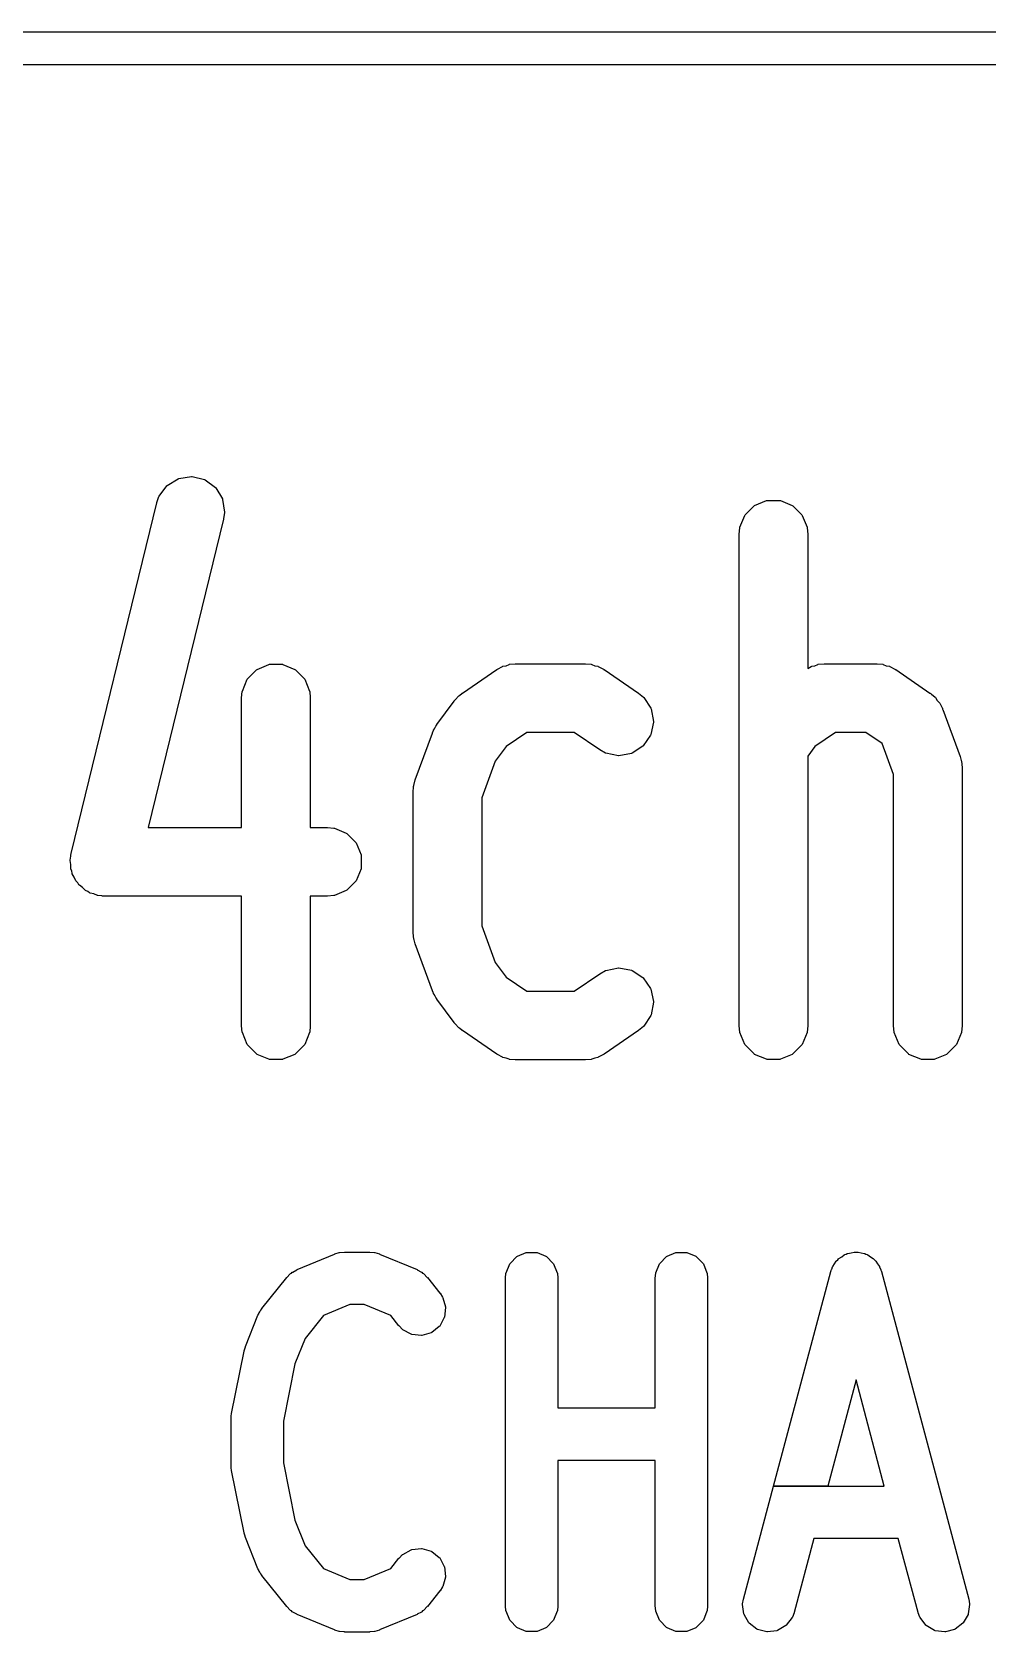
# Model space of a CAD drawing. Header units: inches. Extents: x 0 to 2.68, y 0 to 2.67.
# Drawn here: x 0.5862 to 0.7011, y 2.4789 to 2.6713 of the extents above; entities that cross this region are included whole.
import ezdxf

# ---------------------------------------------------------------- set-up
doc = ezdxf.new("R2010")
doc.units = ezdxf.units.IN
doc.header["$MEASUREMENT"] = 0
doc.layers.add('Edge.Cuts', color=254, linetype='CONTINUOUS', true_color=0xd0d2cd)

msp = doc.modelspace()

# ---------------------------------------------------------------- linework, layer by layer
at = {"layer": 'Edge.Cuts', "linetype": 'CONTINUOUS'}
for p, q in [((0, 2.67126), (2.67717, 2.67126)), ((2.6752, 2.66732), (0.00197, 2.66732)), ((0.60251, 2.61677), (0.60382, 2.61756)), ((0.60382, 2.61756), (0.60389, 2.61759)), ((0.60389, 2.61759), (0.60541, 2.61782)), ((0.60541, 2.61782), (0.60549, 2.61782)), ((0.60549, 2.61782), (0.60698, 2.61746)), ((0.60698, 2.61746), (0.60705, 2.61742)), ((0.60705, 2.61742), (0.60829, 2.61652)), ((0.60154, 2.61548), (0.60245, 2.61672)), ((0.60245, 2.61672), (0.60251, 2.61677)), ((0.60829, 2.61652), (0.60834, 2.61646)), ((0.60834, 2.61646), (0.60914, 2.61515)), ((0.59094, 2.5725), (0.60125, 2.61468)), ((0.60125, 2.61468), (0.60126, 2.6147)), ((0.60126, 2.6147), (0.60151, 2.61543)), ((0.60151, 2.61543), (0.60154, 2.61548)), ((0.60914, 2.61515), (0.60916, 2.61507)), ((0.60916, 2.61507), (0.6094, 2.61356)), ((0.67197, 2.61321), (0.67306, 2.6143)), ((0.67306, 2.6143), (0.67312, 2.61434)), ((0.67312, 2.61434), (0.67454, 2.61493)), ((0.67454, 2.61493), (0.67462, 2.61494)), ((0.67462, 2.61494), (0.67615, 2.61494)), ((0.67615, 2.61494), (0.67623, 2.61493)), ((0.67623, 2.61493), (0.67765, 2.61434)), ((0.67765, 2.61434), (0.67771, 2.6143)), ((0.67771, 2.6143), (0.6788, 2.61321)), ((0.60928, 2.61272), (0.60022, 2.57565)), ((0.60929, 2.61273), (0.60928, 2.61272)), ((0.6094, 2.6135), (0.60929, 2.61273)), ((0.6094, 2.61356), (0.6094, 2.6135)), ((0.67125, 2.6109), (0.67133, 2.61167)), ((0.67133, 2.61167), (0.67134, 2.61173)), ((0.67134, 2.61173), (0.67193, 2.61315)), ((0.67193, 2.61315), (0.67197, 2.61321)), ((0.6788, 2.61321), (0.67884, 2.61315)), ((0.67884, 2.61315), (0.67943, 2.61173)), ((0.67943, 2.61173), (0.67944, 2.61167)), ((0.67944, 2.61167), (0.67952, 2.6109)), ((0.67125, 2.61088), (0.67125, 2.6109)), ((0.67125, 2.55183), (0.67125, 2.61088)), ((0.67952, 2.6109), (0.67952, 2.61088)), ((0.67952, 2.61088), (0.67952, 2.59477)), ((0.61217, 2.59353), (0.61325, 2.59461)), ((0.61325, 2.59461), (0.61332, 2.59465)), ((0.61332, 2.59465), (0.61474, 2.59524)), ((0.61474, 2.59524), (0.61481, 2.59526)), ((0.61481, 2.59526), (0.61635, 2.59526)), ((0.61635, 2.59526), (0.61642, 2.59524)), ((0.61642, 2.59524), (0.61784, 2.59465)), ((0.61784, 2.59465), (0.61791, 2.59461)), ((0.61791, 2.59461), (0.61899, 2.59353)), ((0.638, 2.5918), (0.64212, 2.59462)), ((0.64212, 2.59462), (0.64214, 2.59463)), ((0.64214, 2.59463), (0.64216, 2.59464)), ((0.64216, 2.59464), (0.64219, 2.59465)), ((0.64216, 2.59464), (0.64216, 2.59464)), ((0.64219, 2.59465), (0.64221, 2.59466)), ((0.64221, 2.59466), (0.64282, 2.595)), ((0.64282, 2.595), (0.64287, 2.59502)), ((0.64287, 2.59502), (0.64325, 2.59509)), ((0.64325, 2.59509), (0.64361, 2.59524)), ((0.64361, 2.59524), (0.64366, 2.59526)), ((0.64366, 2.59526), (0.64435, 2.59532)), ((0.64435, 2.59532), (0.64437, 2.59533)), ((0.64437, 2.59533), (0.64441, 2.59533)), ((0.64441, 2.59533), (0.64441, 2.59533)), ((0.64441, 2.59533), (0.64443, 2.59533)), ((0.64443, 2.59533), (0.64445, 2.59533)), ((0.64445, 2.59533), (0.6527, 2.59533)), ((0.6527, 2.59533), (0.65272, 2.59533)), ((0.65272, 2.59533), (0.65274, 2.59533)), ((0.65274, 2.59533), (0.65274, 2.59533)), ((0.65274, 2.59533), (0.65278, 2.59533)), ((0.65278, 2.59533), (0.6528, 2.59532)), ((0.6528, 2.59532), (0.65349, 2.59526)), ((0.65349, 2.59526), (0.65354, 2.59524)), ((0.65354, 2.59524), (0.6539, 2.59509)), ((0.6539, 2.59509), (0.65428, 2.59502)), ((0.65428, 2.59502), (0.65433, 2.595)), ((0.65433, 2.595), (0.65494, 2.59466)), ((0.65494, 2.59466), (0.65496, 2.59465)), ((0.65496, 2.59465), (0.65499, 2.59464)), ((0.65499, 2.59464), (0.65499, 2.59464)), ((0.65499, 2.59464), (0.65501, 2.59463)), ((0.65501, 2.59463), (0.65503, 2.59462)), ((0.65503, 2.59462), (0.65915, 2.5918)), ((0.67952, 2.59477), (0.67994, 2.595)), ((0.67994, 2.595), (0.67999, 2.59502)), ((0.67999, 2.59502), (0.68037, 2.59509)), ((0.68037, 2.59509), (0.68073, 2.59524)), ((0.68073, 2.59524), (0.68078, 2.59526)), ((0.68078, 2.59526), (0.68147, 2.59532)), ((0.68147, 2.59532), (0.68149, 2.59533)), ((0.68149, 2.59533), (0.68153, 2.59533)), ((0.68153, 2.59533), (0.68153, 2.59533)), ((0.68153, 2.59533), (0.68155, 2.59533)), ((0.68155, 2.59533), (0.68157, 2.59533)), ((0.68157, 2.59533), (0.68776, 2.59533)), ((0.68776, 2.59533), (0.68778, 2.59533)), ((0.68778, 2.59533), (0.6878, 2.59533)), ((0.6878, 2.59533), (0.6878, 2.59533)), ((0.6878, 2.59533), (0.68783, 2.59533)), ((0.68783, 2.59533), (0.68786, 2.59532)), ((0.68786, 2.59532), (0.68855, 2.59526)), ((0.68855, 2.59526), (0.6886, 2.59524)), ((0.6886, 2.59524), (0.68896, 2.59509)), ((0.68896, 2.59509), (0.68934, 2.59502)), ((0.68934, 2.59502), (0.68939, 2.595)), ((0.68939, 2.595), (0.69, 2.59466)), ((0.69, 2.59466), (0.69002, 2.59465)), ((0.69002, 2.59465), (0.69005, 2.59464)), ((0.69005, 2.59464), (0.69005, 2.59464)), ((0.69005, 2.59464), (0.69007, 2.59463)), ((0.69007, 2.59463), (0.69009, 2.59462)), ((0.69009, 2.59462), (0.69421, 2.5918)), ((0.61154, 2.59204), (0.61212, 2.59346)), ((0.61212, 2.59346), (0.61217, 2.59353)), ((0.61899, 2.59353), (0.61903, 2.59346)), ((0.61903, 2.59346), (0.61962, 2.59204)), ((0.61145, 2.59122), (0.61152, 2.59199)), ((0.61145, 2.5912), (0.61145, 2.59122)), ((0.61145, 2.57565), (0.61145, 2.5912)), ((0.61152, 2.59199), (0.61154, 2.59204)), ((0.61962, 2.59204), (0.61964, 2.59199)), ((0.61964, 2.59199), (0.61971, 2.59122)), ((0.61971, 2.59122), (0.61971, 2.5912)), ((0.61971, 2.5912), (0.61971, 2.57565)), ((0.63493, 2.58802), (0.63699, 2.59083)), ((0.63699, 2.59083), (0.637, 2.59085)), ((0.637, 2.59085), (0.63731, 2.59118)), ((0.63731, 2.59118), (0.63735, 2.59125)), ((0.63735, 2.59125), (0.63739, 2.5913)), ((0.63739, 2.5913), (0.63746, 2.59135)), ((0.63746, 2.59135), (0.63752, 2.59142)), ((0.63752, 2.59142), (0.63756, 2.59146)), ((0.63756, 2.59146), (0.63764, 2.5915)), ((0.63764, 2.5915), (0.63798, 2.59179)), ((0.63798, 2.59179), (0.638, 2.5918)), ((0.65915, 2.5918), (0.65917, 2.59179)), ((0.65917, 2.59179), (0.65976, 2.5913)), ((0.65976, 2.5913), (0.6598, 2.59125)), ((0.6598, 2.59125), (0.66064, 2.58997)), ((0.69421, 2.5918), (0.69423, 2.59179)), ((0.69423, 2.59179), (0.69427, 2.59175)), ((0.69427, 2.59175), (0.69429, 2.59175)), ((0.69429, 2.59175), (0.69435, 2.5917)), ((0.69435, 2.5917), (0.69439, 2.59165)), ((0.69439, 2.59165), (0.69482, 2.5913)), ((0.69482, 2.5913), (0.69486, 2.59125)), ((0.69486, 2.59125), (0.69509, 2.59089)), ((0.69509, 2.59089), (0.69539, 2.59057)), ((0.69539, 2.59057), (0.69542, 2.59052)), ((0.69542, 2.59052), (0.69566, 2.59002)), ((0.66064, 2.58997), (0.66067, 2.5899)), ((0.66067, 2.5899), (0.66095, 2.58839)), ((0.69566, 2.59002), (0.6957, 2.58997)), ((0.6957, 2.58997), (0.69573, 2.5899)), ((0.69573, 2.5899), (0.69573, 2.58988)), ((0.69573, 2.58988), (0.69576, 2.58983)), ((0.69576, 2.58983), (0.69576, 2.58981)), ((0.69576, 2.58981), (0.69783, 2.58419)), ((0.63232, 2.58137), (0.63438, 2.587)), ((0.63438, 2.587), (0.63439, 2.58702)), ((0.63439, 2.58702), (0.63449, 2.58722)), ((0.63449, 2.58722), (0.6345, 2.58729)), ((0.6345, 2.58729), (0.63453, 2.58734)), ((0.63453, 2.58734), (0.63463, 2.58752)), ((0.63463, 2.58752), (0.63473, 2.58771)), ((0.63473, 2.58771), (0.63476, 2.58776)), ((0.63476, 2.58776), (0.6348, 2.58781)), ((0.6348, 2.58781), (0.63492, 2.588)), ((0.63492, 2.588), (0.63493, 2.58802)), ((0.64573, 2.58707), (0.64324, 2.58537)), ((0.65142, 2.58707), (0.64573, 2.58707)), ((0.6545, 2.58497), (0.65142, 2.58707)), ((0.66061, 2.58674), (0.65974, 2.58547)), ((0.66064, 2.58681), (0.66061, 2.58674)), ((0.66095, 2.58831), (0.66064, 2.58681)), ((0.66095, 2.58839), (0.66095, 2.58831)), ((0.68285, 2.58707), (0.68036, 2.58537)), ((0.68648, 2.58707), (0.68285, 2.58707)), ((0.68846, 2.58572), (0.68648, 2.58707)), ((0.64324, 2.58537), (0.64194, 2.5836)), ((0.65451, 2.58496), (0.6545, 2.58497)), ((0.65519, 2.58459), (0.65451, 2.58496)), ((0.65969, 2.58541), (0.6584, 2.58457)), ((0.65974, 2.58547), (0.65969, 2.58541)), ((0.68036, 2.58537), (0.67952, 2.58422)), ((0.68981, 2.58203), (0.68846, 2.58572)), ((0.64194, 2.5836), (0.64034, 2.57922)), ((0.65524, 2.58457), (0.65519, 2.58459)), ((0.65675, 2.58426), (0.65524, 2.58457)), ((0.65682, 2.58426), (0.65675, 2.58426)), ((0.65833, 2.58454), (0.65682, 2.58426)), ((0.6584, 2.58457), (0.65833, 2.58454)), ((0.67952, 2.58422), (0.67952, 2.55183)), ((0.69783, 2.58419), (0.69783, 2.58417)), ((0.69783, 2.58417), (0.69796, 2.58368)), ((0.69796, 2.58368), (0.69799, 2.58361)), ((0.69799, 2.58361), (0.698, 2.58355)), ((0.698, 2.58355), (0.69801, 2.58348)), ((0.69801, 2.58348), (0.69802, 2.58342)), ((0.69802, 2.58342), (0.69803, 2.58336)), ((0.69803, 2.58336), (0.69803, 2.58329)), ((0.69803, 2.58329), (0.69808, 2.58278)), ((0.63219, 2.58087), (0.63231, 2.58136)), ((0.63231, 2.58136), (0.63232, 2.58137)), ((0.68981, 2.55183), (0.68981, 2.58203)), ((0.69808, 2.58278), (0.69808, 2.58276)), ((0.69808, 2.58276), (0.69808, 2.55183)), ((0.63207, 2.57997), (0.63212, 2.58047)), ((0.63207, 2.57995), (0.63207, 2.57997)), ((0.63207, 2.56308), (0.63207, 2.57995)), ((0.63212, 2.58061), (0.63214, 2.58067)), ((0.63212, 2.58055), (0.63212, 2.58061)), ((0.63212, 2.58047), (0.63212, 2.58055)), ((0.63214, 2.58074), (0.63216, 2.58079)), ((0.63214, 2.58067), (0.63214, 2.58074)), ((0.63216, 2.58079), (0.63219, 2.58087)), ((0.64034, 2.57922), (0.64034, 2.56381)), ((0.60022, 2.57565), (0.61145, 2.57565)), ((0.61971, 2.57565), (0.62177, 2.57565)), ((0.62177, 2.57565), (0.62179, 2.57565)), ((0.62179, 2.57565), (0.62255, 2.57557)), ((0.62255, 2.57557), (0.62261, 2.57556)), ((0.62261, 2.57556), (0.62403, 2.57497)), ((0.62403, 2.57497), (0.62409, 2.57493)), ((0.62409, 2.57493), (0.62518, 2.57384)), ((0.62518, 2.57384), (0.62522, 2.57378)), ((0.62522, 2.57378), (0.62581, 2.57236)), ((0.59083, 2.57171), (0.5909, 2.5722)), ((0.59083, 2.57166), (0.59083, 2.57171)), ((0.5909, 2.5712), (0.59083, 2.57166)), ((0.5909, 2.57228), (0.59091, 2.57236)), ((0.5909, 2.5722), (0.5909, 2.57228)), ((0.59091, 2.57236), (0.59092, 2.57238)), ((0.59092, 2.57238), (0.59094, 2.57248)), ((0.59094, 2.57248), (0.59094, 2.5725)), ((0.62581, 2.57236), (0.62582, 2.57228)), ((0.62582, 2.57228), (0.62582, 2.57075)), ((0.5909, 2.57075), (0.5909, 2.5712)), ((0.59091, 2.57067), (0.5909, 2.57075)), ((0.59102, 2.57041), (0.59091, 2.57067)), ((0.59106, 2.57014), (0.59102, 2.57041)), ((0.59109, 2.57007), (0.59106, 2.57014)), ((0.59133, 2.56967), (0.59109, 2.57007)), ((0.5915, 2.56925), (0.59133, 2.56967)), ((0.62581, 2.57067), (0.62522, 2.56925)), ((0.62582, 2.57075), (0.62581, 2.57067)), ((0.59154, 2.56919), (0.5915, 2.56925)), ((0.59174, 2.56899), (0.59154, 2.56919)), ((0.59189, 2.56875), (0.59174, 2.56899)), ((0.59194, 2.5687), (0.59189, 2.56875)), ((0.59231, 2.56843), (0.59194, 2.5687)), ((0.59263, 2.5681), (0.59231, 2.56843)), ((0.59269, 2.56806), (0.59263, 2.5681)), ((0.59295, 2.56795), (0.59269, 2.56806)), ((0.59318, 2.56779), (0.59295, 2.56795)), ((0.59325, 2.56775), (0.59318, 2.56779)), ((0.59369, 2.56765), (0.59325, 2.56775)), ((0.59411, 2.56747), (0.59369, 2.56765)), ((0.59417, 2.56746), (0.59411, 2.56747)), ((0.59466, 2.56741), (0.59417, 2.56746)), ((0.62255, 2.56746), (0.62179, 2.56738)), ((0.62261, 2.56747), (0.62255, 2.56746)), ((0.62403, 2.56806), (0.62261, 2.56747)), ((0.62409, 2.5681), (0.62403, 2.56806)), ((0.62518, 2.56919), (0.62409, 2.5681)), ((0.62522, 2.56925), (0.62518, 2.56919)), ((0.59474, 2.56739), (0.59466, 2.56741)), ((0.59482, 2.56739), (0.59474, 2.56739)), ((0.59484, 2.56739), (0.59482, 2.56739)), ((0.59494, 2.56738), (0.59484, 2.56739)), ((0.59496, 2.56738), (0.59494, 2.56738)), ((0.61145, 2.56738), (0.59496, 2.56738)), ((0.61145, 2.55183), (0.61145, 2.56738)), ((0.62177, 2.56738), (0.61971, 2.56738)), ((0.61971, 2.56738), (0.61971, 2.55183)), ((0.62179, 2.56738), (0.62177, 2.56738)), ((0.64034, 2.56381), (0.64194, 2.55943)), ((0.63207, 2.56306), (0.63207, 2.56308)), ((0.63212, 2.56255), (0.63207, 2.56306)), ((0.63212, 2.56248), (0.63212, 2.56255)), ((0.63212, 2.56242), (0.63212, 2.56248)), ((0.63214, 2.56236), (0.63212, 2.56242)), ((0.63214, 2.56229), (0.63214, 2.56236)), ((0.63216, 2.56223), (0.63214, 2.56229)), ((0.63219, 2.56216), (0.63216, 2.56223)), ((0.63231, 2.56167), (0.63219, 2.56216)), ((0.63232, 2.56166), (0.63231, 2.56167)), ((0.63438, 2.55603), (0.63232, 2.56166)), ((0.64194, 2.55943), (0.64324, 2.55766)), ((0.65142, 2.55596), (0.6545, 2.55806)), ((0.6545, 2.55806), (0.65451, 2.55807)), ((0.65451, 2.55807), (0.65519, 2.55844)), ((0.65519, 2.55844), (0.65524, 2.55846)), ((0.65524, 2.55846), (0.65675, 2.55877)), ((0.65675, 2.55877), (0.65682, 2.55877)), ((0.65682, 2.55877), (0.65833, 2.55849)), ((0.65833, 2.55849), (0.6584, 2.55846)), ((0.6584, 2.55846), (0.65969, 2.55762)), ((0.63439, 2.55601), (0.63438, 2.55603)), ((0.63449, 2.55581), (0.63439, 2.55601)), ((0.64324, 2.55766), (0.64573, 2.55596)), ((0.64573, 2.55596), (0.65142, 2.55596)), ((0.65969, 2.55762), (0.65974, 2.55756)), ((0.65974, 2.55756), (0.66061, 2.55629)), ((0.66061, 2.55629), (0.66064, 2.55622)), ((0.66064, 2.55622), (0.66095, 2.55472)), ((0.6345, 2.55574), (0.63449, 2.55581)), ((0.63453, 2.55569), (0.6345, 2.55574)), ((0.63463, 2.55551), (0.63453, 2.55569)), ((0.63473, 2.55532), (0.63463, 2.55551)), ((0.63476, 2.55527), (0.63473, 2.55532)), ((0.6348, 2.55522), (0.63476, 2.55527)), ((0.63492, 2.55503), (0.6348, 2.55522)), ((0.63493, 2.55501), (0.63492, 2.55503)), ((0.63699, 2.5522), (0.63493, 2.55501)), ((0.66095, 2.55464), (0.66067, 2.55313)), ((0.66095, 2.55472), (0.66095, 2.55464)), ((0.637, 2.55218), (0.63699, 2.5522)), ((0.63731, 2.55185), (0.637, 2.55218)), ((0.66064, 2.55306), (0.6598, 2.55178)), ((0.66067, 2.55313), (0.66064, 2.55306)), ((0.61145, 2.55181), (0.61145, 2.55183)), ((0.61152, 2.55104), (0.61145, 2.55181)), ((0.61154, 2.55099), (0.61152, 2.55104)), ((0.61212, 2.54957), (0.61154, 2.55099)), ((0.61962, 2.55099), (0.61903, 2.54957)), ((0.61964, 2.55104), (0.61962, 2.55099)), ((0.61971, 2.55181), (0.61964, 2.55104)), ((0.61971, 2.55183), (0.61971, 2.55181)), ((0.63735, 2.55178), (0.63731, 2.55185)), ((0.63739, 2.55173), (0.63735, 2.55178)), ((0.63746, 2.55167), (0.63739, 2.55173)), ((0.63752, 2.55161), (0.63746, 2.55167)), ((0.63756, 2.55157), (0.63752, 2.55161)), ((0.63764, 2.55153), (0.63756, 2.55157)), ((0.63798, 2.55124), (0.63764, 2.55153)), ((0.638, 2.55123), (0.63798, 2.55124)), ((0.64212, 2.54841), (0.638, 2.55123)), ((0.65915, 2.55123), (0.65503, 2.54841)), ((0.65917, 2.55124), (0.65915, 2.55123)), ((0.65976, 2.55173), (0.65917, 2.55124)), ((0.6598, 2.55178), (0.65976, 2.55173)), ((0.67125, 2.55181), (0.67125, 2.55183)), ((0.67133, 2.55104), (0.67125, 2.55181)), ((0.67134, 2.55099), (0.67133, 2.55104)), ((0.67193, 2.54957), (0.67134, 2.55099)), ((0.67943, 2.55099), (0.67884, 2.54957)), ((0.67944, 2.55104), (0.67943, 2.55099)), ((0.67952, 2.55181), (0.67944, 2.55104)), ((0.67952, 2.55183), (0.67952, 2.55181)), ((0.68981, 2.55181), (0.68981, 2.55183)), ((0.68989, 2.55104), (0.68981, 2.55181)), ((0.6899, 2.55099), (0.68989, 2.55104)), ((0.69049, 2.54957), (0.6899, 2.55099)), ((0.69799, 2.55099), (0.6974, 2.54957)), ((0.698, 2.55104), (0.69799, 2.55099)), ((0.69808, 2.55181), (0.698, 2.55104)), ((0.69808, 2.55183), (0.69808, 2.55181)), ((0.61217, 2.5495), (0.61212, 2.54957)), ((0.61325, 2.54842), (0.61217, 2.5495)), ((0.61332, 2.54837), (0.61325, 2.54842)), ((0.61474, 2.54779), (0.61332, 2.54837)), ((0.61784, 2.54837), (0.61642, 2.54779)), ((0.61791, 2.54842), (0.61784, 2.54837)), ((0.61899, 2.5495), (0.61791, 2.54842)), ((0.61903, 2.54957), (0.61899, 2.5495)), ((0.64214, 2.5484), (0.64212, 2.54841)), ((0.64216, 2.54839), (0.64214, 2.5484)), ((0.64219, 2.54837), (0.64216, 2.54839)), ((0.64216, 2.54839), (0.64216, 2.54839)), ((0.64221, 2.54837), (0.64219, 2.54837)), ((0.64282, 2.54803), (0.64221, 2.54837)), ((0.65494, 2.54837), (0.65433, 2.54803)), ((0.65496, 2.54837), (0.65494, 2.54837)), ((0.65499, 2.54839), (0.65496, 2.54837)), ((0.65501, 2.5484), (0.65499, 2.54839)), ((0.65499, 2.54839), (0.65499, 2.54839)), ((0.65503, 2.54841), (0.65501, 2.5484)), ((0.67197, 2.5495), (0.67193, 2.54957)), ((0.67306, 2.54842), (0.67197, 2.5495)), ((0.67312, 2.54837), (0.67306, 2.54842)), ((0.67454, 2.54779), (0.67312, 2.54837)), ((0.67765, 2.54837), (0.67623, 2.54779)), ((0.67771, 2.54842), (0.67765, 2.54837)), ((0.6788, 2.5495), (0.67771, 2.54842)), ((0.67884, 2.54957), (0.6788, 2.5495)), ((0.69053, 2.5495), (0.69049, 2.54957)), ((0.69162, 2.54842), (0.69053, 2.5495)), ((0.69168, 2.54837), (0.69162, 2.54842)), ((0.6931, 2.54779), (0.69168, 2.54837)), ((0.69621, 2.54837), (0.69479, 2.54779)), ((0.69627, 2.54842), (0.69621, 2.54837)), ((0.69736, 2.5495), (0.69627, 2.54842)), ((0.6974, 2.54957), (0.69736, 2.5495)), ((0.61481, 2.54777), (0.61474, 2.54779)), ((0.61635, 2.54777), (0.61481, 2.54777)), ((0.61642, 2.54779), (0.61635, 2.54777)), ((0.64287, 2.54801), (0.64282, 2.54803)), ((0.64325, 2.54793), (0.64287, 2.54801)), ((0.64361, 2.54779), (0.64325, 2.54793)), ((0.64366, 2.54777), (0.64361, 2.54779)), ((0.64435, 2.5477), (0.64366, 2.54777)), ((0.64437, 2.5477), (0.64435, 2.5477)), ((0.64441, 2.5477), (0.64437, 2.5477)), ((0.64443, 2.5477), (0.64441, 2.5477)), ((0.64441, 2.5477), (0.64441, 2.5477)), ((0.64445, 2.5477), (0.64443, 2.5477)), ((0.6527, 2.5477), (0.64445, 2.5477)), ((0.65272, 2.5477), (0.6527, 2.5477)), ((0.65274, 2.5477), (0.65272, 2.5477)), ((0.65278, 2.5477), (0.65274, 2.5477)), ((0.65274, 2.5477), (0.65274, 2.5477)), ((0.6528, 2.5477), (0.65278, 2.5477)), ((0.65349, 2.54777), (0.6528, 2.5477)), ((0.65354, 2.54779), (0.65349, 2.54777)), ((0.6539, 2.54793), (0.65354, 2.54779)), ((0.65428, 2.54801), (0.6539, 2.54793)), ((0.65433, 2.54803), (0.65428, 2.54801)), ((0.67462, 2.54777), (0.67454, 2.54779)), ((0.67615, 2.54777), (0.67462, 2.54777)), ((0.67623, 2.54779), (0.67615, 2.54777)), ((0.69318, 2.54777), (0.6931, 2.54779)), ((0.69471, 2.54777), (0.69318, 2.54777)), ((0.69479, 2.54779), (0.69471, 2.54777)), ((0.61812, 2.5225), (0.62262, 2.52437)), ((0.62262, 2.52437), (0.62264, 2.52438)), ((0.62264, 2.52438), (0.62319, 2.52455)), ((0.62319, 2.52455), (0.62321, 2.52455)), ((0.62321, 2.52455), (0.62323, 2.52456)), ((0.62323, 2.52456), (0.62381, 2.52461)), ((0.62381, 2.52461), (0.62383, 2.52461)), ((0.62383, 2.52461), (0.62683, 2.52461)), ((0.62683, 2.52461), (0.62685, 2.52461)), ((0.62685, 2.52461), (0.62742, 2.52456)), ((0.62742, 2.52456), (0.62744, 2.52455)), ((0.62744, 2.52455), (0.62747, 2.52455)), ((0.62747, 2.52455), (0.62802, 2.52438)), ((0.62802, 2.52438), (0.62804, 2.52437)), ((0.62804, 2.52437), (0.63254, 2.5225)), ((0.64369, 2.52318), (0.64373, 2.52324)), ((0.64373, 2.52324), (0.64455, 2.52406)), ((0.64455, 2.52406), (0.64461, 2.5241)), ((0.64461, 2.5241), (0.64567, 2.52454)), ((0.64567, 2.52454), (0.64575, 2.52456)), ((0.64575, 2.52456), (0.6469, 2.52456)), ((0.6469, 2.52456), (0.64698, 2.52454)), ((0.64698, 2.52454), (0.64804, 2.5241)), ((0.64804, 2.5241), (0.64811, 2.52406)), ((0.64811, 2.52406), (0.64892, 2.52324)), ((0.64892, 2.52324), (0.64896, 2.52318)), ((0.66169, 2.52318), (0.66173, 2.52324)), ((0.66173, 2.52324), (0.66254, 2.52406)), ((0.66254, 2.52406), (0.66261, 2.5241)), ((0.66261, 2.5241), (0.66367, 2.52454)), ((0.66367, 2.52454), (0.66375, 2.52456)), ((0.66375, 2.52456), (0.6649, 2.52456)), ((0.6649, 2.52456), (0.66497, 2.52454)), ((0.66497, 2.52454), (0.66604, 2.5241)), ((0.66604, 2.5241), (0.6661, 2.52406)), ((0.6661, 2.52406), (0.66692, 2.52324)), ((0.66692, 2.52324), (0.66696, 2.52318)), ((0.68251, 2.52289), (0.68274, 2.52319)), ((0.68274, 2.52319), (0.68293, 2.52351)), ((0.68293, 2.52351), (0.68298, 2.52357)), ((0.68298, 2.52357), (0.68311, 2.52367)), ((0.68311, 2.52367), (0.68321, 2.5238)), ((0.68321, 2.5238), (0.68327, 2.52385)), ((0.68327, 2.52385), (0.6836, 2.52404)), ((0.6836, 2.52404), (0.6839, 2.52427)), ((0.6839, 2.52427), (0.68397, 2.5243)), ((0.68397, 2.5243), (0.68413, 2.52435)), ((0.68413, 2.52435), (0.68427, 2.52443)), ((0.68427, 2.52443), (0.68434, 2.52445)), ((0.68434, 2.52445), (0.68472, 2.5245)), ((0.68472, 2.5245), (0.68508, 2.5246)), ((0.68508, 2.5246), (0.68516, 2.52461)), ((0.68516, 2.52461), (0.68532, 2.52458)), ((0.68532, 2.52458), (0.68548, 2.52461)), ((0.68548, 2.52461), (0.68556, 2.5246)), ((0.68556, 2.5246), (0.68593, 2.5245)), ((0.68593, 2.5245), (0.6863, 2.52445)), ((0.6863, 2.52445), (0.68637, 2.52443)), ((0.68637, 2.52443), (0.68651, 2.52435)), ((0.68651, 2.52435), (0.68667, 2.5243)), ((0.68667, 2.5243), (0.68674, 2.52427)), ((0.68674, 2.52427), (0.68704, 2.52404)), ((0.68704, 2.52404), (0.68737, 2.52385)), ((0.68737, 2.52385), (0.68743, 2.5238)), ((0.68743, 2.5238), (0.68753, 2.52367)), ((0.68753, 2.52367), (0.68766, 2.52357)), ((0.68766, 2.52357), (0.68771, 2.52351)), ((0.68771, 2.52351), (0.6879, 2.52319)), ((0.6879, 2.52319), (0.68813, 2.52289)), ((0.61387, 2.51781), (0.61687, 2.52156)), ((0.61687, 2.52156), (0.61688, 2.52157)), ((0.61688, 2.52157), (0.61729, 2.52199)), ((0.61729, 2.52199), (0.61733, 2.52202)), ((0.61733, 2.52202), (0.61745, 2.52208)), ((0.61745, 2.52208), (0.61754, 2.52218)), ((0.61754, 2.52218), (0.61759, 2.52221)), ((0.61759, 2.52221), (0.6181, 2.52249)), ((0.6181, 2.52249), (0.61812, 2.5225)), ((0.63254, 2.5225), (0.63256, 2.52249)), ((0.63256, 2.52249), (0.63307, 2.52221)), ((0.63307, 2.52221), (0.63311, 2.52218)), ((0.63311, 2.52218), (0.63321, 2.52208)), ((0.63321, 2.52208), (0.63332, 2.52202)), ((0.63332, 2.52202), (0.63337, 2.52199)), ((0.63337, 2.52199), (0.63377, 2.52157)), ((0.63377, 2.52157), (0.63379, 2.52156)), ((0.63379, 2.52156), (0.63529, 2.51968)), ((0.64318, 2.52148), (0.64323, 2.52206)), ((0.64318, 2.52146), (0.64318, 2.52148)), ((0.64318, 2.48209), (0.64318, 2.52146)), ((0.64323, 2.52206), (0.64325, 2.52212)), ((0.64325, 2.52212), (0.64369, 2.52318)), ((0.64896, 2.52318), (0.6494, 2.52212)), ((0.6494, 2.52212), (0.64942, 2.52206)), ((0.64942, 2.52206), (0.64947, 2.52148)), ((0.64947, 2.52148), (0.64948, 2.52146)), ((0.64948, 2.52146), (0.64948, 2.50587)), ((0.66117, 2.52148), (0.66123, 2.52206)), ((0.66117, 2.52146), (0.66117, 2.52148)), ((0.66117, 2.50587), (0.66117, 2.52146)), ((0.66123, 2.52206), (0.66125, 2.52212)), ((0.66125, 2.52212), (0.66169, 2.52318)), ((0.66696, 2.52318), (0.6674, 2.52212)), ((0.6674, 2.52212), (0.66742, 2.52206)), ((0.66742, 2.52206), (0.66747, 2.52148)), ((0.66747, 2.52148), (0.66747, 2.52146)), ((0.66747, 2.52146), (0.66747, 2.48209)), ((0.6754, 2.49649), (0.68228, 2.52228)), ((0.68228, 2.52229), (0.68233, 2.52241)), ((0.68228, 2.52228), (0.68228, 2.52229)), ((0.68233, 2.52244), (0.68236, 2.52251)), ((0.68233, 2.52241), (0.68233, 2.52244)), ((0.68236, 2.52251), (0.68239, 2.52257)), ((0.68239, 2.52257), (0.68249, 2.52284)), ((0.68249, 2.52284), (0.68251, 2.52289)), ((0.68813, 2.52289), (0.68815, 2.52284)), ((0.68815, 2.52284), (0.68826, 2.52257)), ((0.68826, 2.52257), (0.68829, 2.52251)), ((0.68829, 2.52251), (0.68831, 2.52244)), ((0.68831, 2.52244), (0.68832, 2.52241)), ((0.68832, 2.52241), (0.68836, 2.52229)), ((0.68836, 2.52229), (0.68836, 2.52228)), ((0.68836, 2.52228), (0.69886, 2.48291)), ((0.63529, 2.51968), (0.6353, 2.51967)), ((0.6353, 2.51967), (0.63561, 2.51918)), ((0.61354, 2.51731), (0.61362, 2.51742)), ((0.61362, 2.51742), (0.61368, 2.51754)), ((0.61368, 2.51754), (0.61371, 2.51759)), ((0.61371, 2.51759), (0.61375, 2.51763)), ((0.61375, 2.51763), (0.61386, 2.51779)), ((0.61386, 2.51779), (0.61387, 2.51781)), ((0.62446, 2.51831), (0.62128, 2.51699)), ((0.6262, 2.51831), (0.62446, 2.51831)), ((0.62937, 2.51699), (0.6262, 2.51831)), ((0.63561, 2.51918), (0.63564, 2.51913)), ((0.63564, 2.51913), (0.63596, 2.51802)), ((0.63596, 2.51795), (0.63584, 2.5168)), ((0.63596, 2.51802), (0.63596, 2.51795)), ((0.61191, 2.51326), (0.6134, 2.51701)), ((0.6134, 2.51701), (0.61341, 2.51703)), ((0.61341, 2.51703), (0.6135, 2.5172)), ((0.6135, 2.5172), (0.61352, 2.51725)), ((0.61352, 2.51725), (0.61354, 2.51731)), ((0.62128, 2.51699), (0.61908, 2.51424)), ((0.63037, 2.51575), (0.62937, 2.51699)), ((0.63038, 2.51573), (0.63037, 2.51575)), ((0.63078, 2.51532), (0.63038, 2.51573)), ((0.63521, 2.51566), (0.63431, 2.51494)), ((0.63526, 2.51572), (0.63521, 2.51566)), ((0.63581, 2.51673), (0.63526, 2.51572)), ((0.63584, 2.5168), (0.63581, 2.51673)), ((0.61908, 2.51424), (0.61786, 2.51119)), ((0.63083, 2.51528), (0.63078, 2.51532)), ((0.63184, 2.51473), (0.63083, 2.51528)), ((0.63191, 2.5147), (0.63184, 2.51473)), ((0.63306, 2.51458), (0.63191, 2.5147)), ((0.63313, 2.51458), (0.63306, 2.51458)), ((0.63424, 2.5149), (0.63313, 2.51458)), ((0.63431, 2.51494), (0.63424, 2.5149)), ((0.61024, 2.50521), (0.61174, 2.51271)), ((0.61174, 2.51271), (0.61175, 2.51273)), ((0.61175, 2.51273), (0.61182, 2.51298)), ((0.61182, 2.51298), (0.6119, 2.51324)), ((0.6119, 2.51324), (0.61191, 2.51326)), ((0.61786, 2.51119), (0.61648, 2.50428)), ((0.68532, 2.50924), (0.68192, 2.49649)), ((0.68872, 2.49649), (0.68532, 2.50924)), ((0.61018, 2.50461), (0.61021, 2.50489)), ((0.61018, 2.50459), (0.61018, 2.50461)), ((0.61018, 2.50461), (0.61018, 2.50461)), ((0.61018, 2.50461), (0.61018, 2.50461)), ((0.61018, 2.49897), (0.61018, 2.50459)), ((0.61021, 2.50489), (0.61024, 2.50519)), ((0.61024, 2.50519), (0.61024, 2.50521)), ((0.61024, 2.50519), (0.61024, 2.50519)), ((0.61024, 2.50519), (0.61024, 2.50519)), ((0.61024, 2.50519), (0.61024, 2.50519)), ((0.61648, 2.50428), (0.61648, 2.49928)), ((0.64948, 2.50587), (0.66117, 2.50587)), ((0.61018, 2.49895), (0.61018, 2.49897)), ((0.61018, 2.49894), (0.61018, 2.49895)), ((0.61018, 2.49895), (0.61018, 2.49895)), ((0.61021, 2.49867), (0.61018, 2.49894)), ((0.61024, 2.49837), (0.61021, 2.49867)), ((0.61021, 2.49867), (0.61021, 2.49867)), ((0.61024, 2.49836), (0.61024, 2.49837)), ((0.61024, 2.49837), (0.61024, 2.49837)), ((0.61024, 2.49837), (0.61024, 2.49837)), ((0.61024, 2.49835), (0.61024, 2.49836)), ((0.61174, 2.49085), (0.61024, 2.49835)), ((0.61648, 2.49928), (0.61786, 2.49237)), ((0.66117, 2.49957), (0.64948, 2.49957)), ((0.64948, 2.49957), (0.64948, 2.48209)), ((0.66117, 2.48209), (0.66117, 2.49957)), ((0.67178, 2.48291), (0.6754, 2.49649)), ((0.6754, 2.49649), (0.68192, 2.49649)), ((0.68192, 2.49649), (0.6754, 2.49649)), ((0.68192, 2.49649), (0.68872, 2.49649)), ((0.61175, 2.49083), (0.61174, 2.49085)), ((0.61182, 2.49057), (0.61175, 2.49083)), ((0.6119, 2.49032), (0.61182, 2.49057)), ((0.61786, 2.49237), (0.61908, 2.48932)), ((0.61191, 2.4903), (0.6119, 2.49032)), ((0.6134, 2.48655), (0.61191, 2.4903)), ((0.61908, 2.48932), (0.62128, 2.48657)), ((0.63083, 2.48827), (0.63184, 2.48883)), ((0.63184, 2.48883), (0.63191, 2.48885)), ((0.63191, 2.48885), (0.63306, 2.48898)), ((0.63306, 2.48898), (0.63313, 2.48897)), ((0.63313, 2.48897), (0.63424, 2.48865)), ((0.63424, 2.48865), (0.63431, 2.48862)), ((0.63431, 2.48862), (0.63521, 2.4879)), ((0.68024, 2.49019), (0.67787, 2.48128)), ((0.6904, 2.49019), (0.68024, 2.49019)), ((0.69278, 2.48128), (0.6904, 2.49019)), ((0.62937, 2.48657), (0.63037, 2.48781)), ((0.63037, 2.48781), (0.63038, 2.48783)), ((0.63038, 2.48783), (0.63078, 2.48824)), ((0.63078, 2.48824), (0.63083, 2.48827)), ((0.63521, 2.4879), (0.63526, 2.48784)), ((0.63526, 2.48784), (0.63581, 2.48683)), ((0.63581, 2.48683), (0.63584, 2.48676)), ((0.63584, 2.48676), (0.63596, 2.48561)), ((0.61341, 2.48653), (0.6134, 2.48655)), ((0.6135, 2.48636), (0.61341, 2.48653)), ((0.61352, 2.4863), (0.6135, 2.48636)), ((0.61354, 2.48625), (0.61352, 2.4863)), ((0.61362, 2.48614), (0.61354, 2.48625)), ((0.61368, 2.48602), (0.61362, 2.48614)), ((0.61371, 2.48597), (0.61368, 2.48602)), ((0.61375, 2.48593), (0.61371, 2.48597)), ((0.61386, 2.48577), (0.61375, 2.48593)), ((0.61387, 2.48575), (0.61386, 2.48577)), ((0.61687, 2.482), (0.61387, 2.48575)), ((0.62128, 2.48657), (0.62446, 2.48524)), ((0.62446, 2.48524), (0.6262, 2.48524)), ((0.6262, 2.48524), (0.62937, 2.48657)), ((0.63596, 2.48554), (0.63564, 2.48443)), ((0.63596, 2.48561), (0.63596, 2.48554)), ((0.63529, 2.48388), (0.63379, 2.482)), ((0.6353, 2.48389), (0.63529, 2.48388)), ((0.63561, 2.48438), (0.6353, 2.48389)), ((0.63564, 2.48443), (0.63561, 2.48438)), ((0.67168, 2.48232), (0.67177, 2.48289)), ((0.67177, 2.48289), (0.67178, 2.48291)), ((0.69886, 2.48291), (0.69887, 2.48289)), ((0.69887, 2.48289), (0.69896, 2.48232)), ((0.61688, 2.48199), (0.61687, 2.482)), ((0.61729, 2.48157), (0.61688, 2.48199)), ((0.61733, 2.48154), (0.61729, 2.48157)), ((0.61745, 2.48147), (0.61733, 2.48154)), ((0.61754, 2.48138), (0.61745, 2.48147)), ((0.61759, 2.48134), (0.61754, 2.48138)), ((0.6181, 2.48107), (0.61759, 2.48134)), ((0.61812, 2.48106), (0.6181, 2.48107)), ((0.62262, 2.47919), (0.61812, 2.48106)), ((0.63254, 2.48106), (0.62804, 2.47919)), ((0.63256, 2.48107), (0.63254, 2.48106)), ((0.63307, 2.48134), (0.63256, 2.48107)), ((0.63311, 2.48138), (0.63307, 2.48134)), ((0.63321, 2.48147), (0.63311, 2.48138)), ((0.63332, 2.48154), (0.63321, 2.48147)), ((0.63337, 2.48157), (0.63332, 2.48154)), ((0.63377, 2.48199), (0.63337, 2.48157)), ((0.63379, 2.482), (0.63377, 2.48199)), ((0.64318, 2.48207), (0.64318, 2.48209)), ((0.64323, 2.4815), (0.64318, 2.48207)), ((0.64325, 2.48144), (0.64323, 2.4815)), ((0.64369, 2.48038), (0.64325, 2.48144)), ((0.6494, 2.48144), (0.64896, 2.48038)), ((0.64942, 2.4815), (0.6494, 2.48144)), ((0.64947, 2.48207), (0.64942, 2.4815)), ((0.64948, 2.48209), (0.64947, 2.48207)), ((0.66117, 2.48207), (0.66117, 2.48209)), ((0.66123, 2.4815), (0.66117, 2.48207)), ((0.66125, 2.48144), (0.66123, 2.4815)), ((0.66169, 2.48038), (0.66125, 2.48144)), ((0.6674, 2.48144), (0.66696, 2.48038)), ((0.66742, 2.4815), (0.6674, 2.48144)), ((0.66747, 2.48207), (0.66742, 2.4815)), ((0.66747, 2.48209), (0.66747, 2.48207)), ((0.67168, 2.48226), (0.67168, 2.48232)), ((0.67183, 2.48112), (0.67168, 2.48226)), ((0.67186, 2.48104), (0.67183, 2.48112)), ((0.67243, 2.48005), (0.67186, 2.48104)), ((0.67786, 2.48126), (0.67766, 2.48072)), ((0.67787, 2.48128), (0.67786, 2.48126)), ((0.69278, 2.48126), (0.69278, 2.48128)), ((0.69299, 2.48072), (0.69278, 2.48126)), ((0.69878, 2.48104), (0.69821, 2.48005)), ((0.69881, 2.48112), (0.69878, 2.48104)), ((0.69896, 2.48226), (0.69881, 2.48112)), ((0.69896, 2.48232), (0.69896, 2.48226)), ((0.62264, 2.47918), (0.62262, 2.47919)), ((0.62319, 2.47901), (0.62264, 2.47918)), ((0.62321, 2.47901), (0.62319, 2.47901)), ((0.62323, 2.479), (0.62321, 2.47901)), ((0.62381, 2.47895), (0.62323, 2.479)), ((0.62742, 2.479), (0.62685, 2.47895)), ((0.62745, 2.47901), (0.62742, 2.479)), ((0.62747, 2.47901), (0.62745, 2.47901)), ((0.62802, 2.47918), (0.62747, 2.47901)), ((0.62804, 2.47919), (0.62802, 2.47918)), ((0.64373, 2.48031), (0.64369, 2.48038)), ((0.64455, 2.4795), (0.64373, 2.48031)), ((0.64461, 2.47946), (0.64455, 2.4795)), ((0.64567, 2.47902), (0.64461, 2.47946)), ((0.64575, 2.479), (0.64567, 2.47902)), ((0.6469, 2.479), (0.64575, 2.479)), ((0.64698, 2.47902), (0.6469, 2.479)), ((0.64804, 2.47946), (0.64698, 2.47902)), ((0.64811, 2.4795), (0.64804, 2.47946)), ((0.64892, 2.48031), (0.64811, 2.4795)), ((0.64896, 2.48038), (0.64892, 2.48031)), ((0.66173, 2.48031), (0.66169, 2.48038)), ((0.66254, 2.4795), (0.66173, 2.48031)), ((0.66261, 2.47946), (0.66254, 2.4795)), ((0.66367, 2.47902), (0.66261, 2.47946)), ((0.66375, 2.479), (0.66367, 2.47902)), ((0.6649, 2.479), (0.66375, 2.479)), ((0.66497, 2.47902), (0.6649, 2.479)), ((0.66604, 2.47946), (0.66497, 2.47902)), ((0.6661, 2.4795), (0.66604, 2.47946)), ((0.66692, 2.48031), (0.6661, 2.4795)), ((0.66696, 2.48038), (0.66692, 2.48031)), ((0.67248, 2.47999), (0.67243, 2.48005)), ((0.6734, 2.47929), (0.67248, 2.47999)), ((0.67347, 2.47925), (0.6734, 2.47929)), ((0.67458, 2.47896), (0.67347, 2.47925)), ((0.67466, 2.47895), (0.67458, 2.47896)), ((0.6758, 2.4791), (0.67466, 2.47895)), ((0.67587, 2.47913), (0.6758, 2.4791)), ((0.67687, 2.47971), (0.67587, 2.47913)), ((0.67693, 2.47976), (0.67687, 2.47971)), ((0.67763, 2.48067), (0.67693, 2.47976)), ((0.67766, 2.48072), (0.67763, 2.48067)), ((0.69301, 2.48067), (0.69299, 2.48072)), ((0.69371, 2.47976), (0.69301, 2.48067)), ((0.69377, 2.47971), (0.69371, 2.47976)), ((0.69477, 2.47913), (0.69377, 2.47971)), ((0.69484, 2.4791), (0.69477, 2.47913)), ((0.69598, 2.47895), (0.69484, 2.4791)), ((0.69606, 2.47896), (0.69598, 2.47895)), ((0.69717, 2.47925), (0.69606, 2.47896)), ((0.69724, 2.47929), (0.69717, 2.47925)), ((0.69816, 2.47999), (0.69724, 2.47929)), ((0.69821, 2.48005), (0.69816, 2.47999)), ((0.62383, 2.47894), (0.62381, 2.47895)), ((0.62683, 2.47894), (0.62383, 2.47894)), ((0.62685, 2.47895), (0.62683, 2.47894))]:
    msp.add_line(p, q, dxfattribs=at)

doc.saveas('drawing.dxf')
